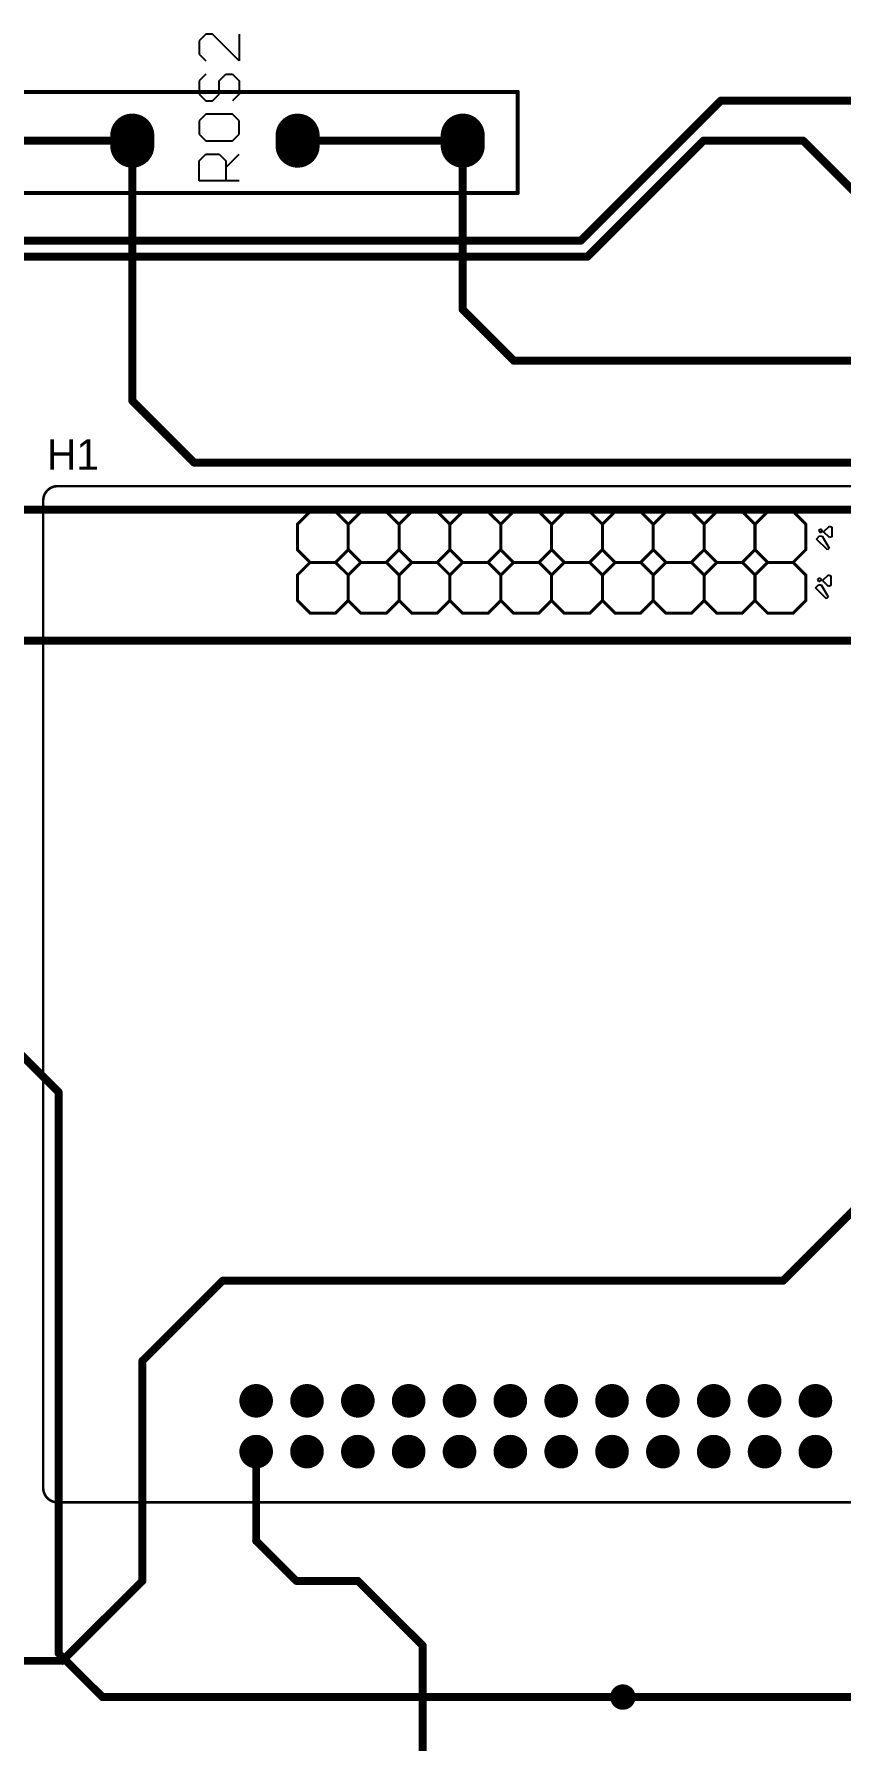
# Model space of a CAD drawing. Header units: millimetres. Extents: x 1.1 to 12.7, y 1.1 to 8.9.
# Drawn here: x 7.559 to 9.145, y 5.483 to 8.842 of the extents above; entities that cross this region are included whole.
import ezdxf

# ---------------------------------------------------------------- set-up
doc = ezdxf.new("R2010")
doc.units = ezdxf.units.MM
doc.header["$MEASUREMENT"] = 0
for name, color, linetype in [('BottomLayer', 5, 'Continuous'), ('BottomOverlay', 54, 'Continuous'), ('BottomSolder', 6, 'Continuous'), ('Mechanical22', 56, 'Continuous'), ('Mechanical29', 56, 'Continuous'), ('MultiLayer', 9, 'Continuous'), ('PadHoleLayer', 156, 'Continuous'), ('TopLayer', 1, 'Continuous'), ('TopOverlay', 2, 'Continuous'), ('TopSolder', 216, 'Continuous'), ('ViaHoleLayer', 16, 'Continuous')]:
    doc.layers.add(name, color=color, linetype=linetype)

# ---------------------------------------------------------------- blocks, each defined once
blk = doc.blocks.new('ROSSETA_6')
at = {"layer": 'BottomLayer', "const_width": 0.0787}
for points in [[(0.0098, -0.3248), (-0.0098, -0.3248)], [(0.0098, -0.65), (-0.0098, -0.65)], [(0.0098, -0.9748), (-0.0098, -0.9748)]]:
    blk.add_lwpolyline(points, dxfattribs=at)
at = {"layer": 'BottomLayer', "const_width": 0.0394}
for points in [[(-0.0295, -0.3248, 1), (0.0098, -0.3248, 1)], [(-0.0098, -0.3248, 1), (0.0295, -0.3248, 1)], [(-0.0295, -0.65, 1), (0.0098, -0.65, 1)], [(-0.0098, -0.65, 1), (0.0295, -0.65, 1)], [(-0.0295, -0.9748, 1), (0.0098, -0.9748, 1)], [(-0.0098, -0.9748, 1), (0.0295, -0.9748, 1)]]:
    blk.add_lwpolyline(points, format="xyb", close=True, dxfattribs=at)
at = {"layer": 'BottomLayer'}
blk.add_solid([(-0.0492, -0.0394), (0.0492, -0.0394), (-0.0492, 0.0394), (0.0492, 0.0394)], dxfattribs=at)
at = {"layer": 'BottomSolder', "const_width": 0.0867}
for points in [[(0.0098, -0.3248), (-0.0098, -0.3248)], [(0.0098, -0.65), (-0.0098, -0.65)], [(0.0098, -0.9748), (-0.0098, -0.9748)]]:
    blk.add_lwpolyline(points, dxfattribs=at)
at = {"layer": 'BottomSolder', "const_width": 0.0434}
for points in [[(-0.0315, -0.3248, 1), (0.0118, -0.3248, 1)], [(-0.0118, -0.3248, 1), (0.0315, -0.3248, 1)], [(-0.0315, -0.65, 1), (0.0118, -0.65, 1)], [(-0.0118, -0.65, 1), (0.0315, -0.65, 1)], [(-0.0315, -0.9748, 1), (0.0118, -0.9748, 1)], [(-0.0118, -0.9748, 1), (0.0315, -0.9748, 1)]]:
    blk.add_lwpolyline(points, format="xyb", close=True, dxfattribs=at)
at = {"layer": 'BottomSolder'}
blk.add_solid([(-0.0532, -0.0434), (0.0532, -0.0434), (-0.0532, 0.0434), (0.0532, 0.0434)], dxfattribs=at)
at = {"layer": 'Mechanical29'}
for p, q in [((-0.079, -0.535), (-0.079, -0.4563)), ((-0.079, -0.4563), (-0.0396, -0.4563)), ((-0.0396, -0.4563), (-0.0265, -0.4694)), ((-0.0265, -0.4694), (-0.0265, -0.4956)), ((0.0128, -0.4563), (-0.0003, -0.4694)), ((-0.0003, -0.4694), (-0.0003, -0.5219)), ((0.0391, -0.4563), (0.0128, -0.4563)), ((0.0522, -0.4694), (0.0391, -0.4563)), ((0.0522, -0.5219), (0.0522, -0.4694)), ((0.0915, -0.4563), (0.0784, -0.4694)), ((0.0784, -0.4694), (0.0784, -0.4825)), ((0.1178, -0.4563), (0.0915, -0.4563)), ((0.1309, -0.4694), (0.1178, -0.4563)), ((0.1703, -0.4563), (0.1571, -0.4694)), ((0.1965, -0.4563), (0.1703, -0.4563)), ((0.2096, -0.4694), (0.1965, -0.4563)), ((0.2096, -0.4825), (0.2096, -0.4694)), ((-0.0265, -0.4956), (-0.0396, -0.5088)), ((0.0784, -0.4825), (0.0915, -0.4956)), ((0.0915, -0.4956), (0.1178, -0.4956)), ((0.1178, -0.4956), (0.1309, -0.5088)), ((0.1571, -0.535), (0.2096, -0.4825)), ((-0.0396, -0.5088), (-0.079, -0.5088)), ((-0.0528, -0.5088), (-0.0265, -0.535)), ((-0.0003, -0.5219), (0.0128, -0.535)), ((0.0128, -0.535), (0.0391, -0.535)), ((0.0391, -0.535), (0.0522, -0.5219)), ((0.0915, -0.535), (0.0784, -0.5219)), ((0.1178, -0.535), (0.0915, -0.535)), ((0.1309, -0.5219), (0.1178, -0.535)), ((0.1309, -0.5088), (0.1309, -0.5219)), ((0.2096, -0.535), (0.1571, -0.535))]:
    blk.add_line(p, q, dxfattribs=at)
at = {"layer": 'Mechanical29', "const_width": 0.00787}
for points in [[(-0.103, 0.106), (0.096, 0.106)], [(-0.103, 0.106), (-0.103, -1.083)], [(0.096, 0.106), (0.096, -1.083)], [(-0.103, -1.083), (0.096, -1.083)]]:
    blk.add_lwpolyline(points, dxfattribs=at)
at = {"layer": 'Mechanical29', "const_width": 0.00394}
for points in [[(-0.105, 0.106, 1), (-0.101, 0.106, 1)], [(-0.105, 0.106, 1), (-0.101, 0.106, 1)], [(0.094, 0.106, 1), (0.098, 0.106, 1)], [(0.094, 0.106, 1), (0.098, 0.106, 1)], [(-0.105, -1.083, 1), (-0.101, -1.083, 1)], [(-0.105, -1.083, 1), (-0.101, -1.083, 1)], [(0.094, -1.083, 1), (0.098, -1.083, 1)], [(0.094, -1.083, 1), (0.098, -1.083, 1)]]:
    blk.add_lwpolyline(points, format="xyb", close=True, dxfattribs=at)
at = {"layer": 'MultiLayer', "const_width": 0.0787}
for points in [[(0.0098, -0.3248), (-0.0098, -0.3248)], [(0.0098, -0.65), (-0.0098, -0.65)], [(0.0098, -0.9748), (-0.0098, -0.9748)]]:
    blk.add_lwpolyline(points, dxfattribs=at)
at = {"layer": 'MultiLayer', "const_width": 0.0394}
for points in [[(-0.0295, -0.3248, 1), (0.0098, -0.3248, 1)], [(-0.0098, -0.3248, 1), (0.0295, -0.3248, 1)], [(-0.0295, -0.65, 1), (0.0098, -0.65, 1)], [(-0.0098, -0.65, 1), (0.0295, -0.65, 1)], [(-0.0295, -0.9748, 1), (0.0098, -0.9748, 1)], [(-0.0098, -0.9748, 1), (0.0295, -0.9748, 1)]]:
    blk.add_lwpolyline(points, format="xyb", close=True, dxfattribs=at)
at = {"layer": 'MultiLayer'}
blk.add_solid([(-0.0492, -0.0394), (0.0492, -0.0394), (-0.0492, 0.0394), (0.0492, 0.0394)], dxfattribs=at)
at = {"layer": 'PadHoleLayer', "const_width": 0.0315}
for points in [[(-0.0157, 0, 1), (0.0157, 0, 1)], [(-0.0157, -0.3248, 1), (0.0157, -0.3248, 1)], [(-0.0157, -0.65, 1), (0.0157, -0.65, 1)], [(-0.0157, -0.9748, 1), (0.0157, -0.9748, 1)]]:
    blk.add_lwpolyline(points, format="xyb", close=True, dxfattribs=at)
at = {"layer": 'TopLayer', "const_width": 0.0787}
for points in [[(0.0098, -0.3248), (-0.0098, -0.3248)], [(0.0098, -0.65), (-0.0098, -0.65)], [(0.0098, -0.9748), (-0.0098, -0.9748)]]:
    blk.add_lwpolyline(points, dxfattribs=at)
at = {"layer": 'TopLayer', "const_width": 0.0394}
for points in [[(-0.0295, -0.3248, 1), (0.0098, -0.3248, 1)], [(-0.0098, -0.3248, 1), (0.0295, -0.3248, 1)], [(-0.0295, -0.65, 1), (0.0098, -0.65, 1)], [(-0.0098, -0.65, 1), (0.0295, -0.65, 1)], [(-0.0295, -0.9748, 1), (0.0098, -0.9748, 1)], [(-0.0098, -0.9748, 1), (0.0295, -0.9748, 1)]]:
    blk.add_lwpolyline(points, format="xyb", close=True, dxfattribs=at)
at = {"layer": 'TopLayer'}
blk.add_solid([(-0.0492, -0.0394), (0.0492, -0.0394), (-0.0492, 0.0394), (0.0492, 0.0394)], dxfattribs=at)
at = {"layer": 'TopOverlay', "const_width": 0.00787}
for points in [[(-0.103, 0.106), (-0.103, -1.083)], [(-0.103, 0.106), (0.096, 0.106)], [(0.096, 0.106), (0.096, -1.083)], [(-0.103, -1.083), (0.096, -1.083)]]:
    blk.add_lwpolyline(points, dxfattribs=at)
at = {"layer": 'TopOverlay', "const_width": 0.00394}
for points in [[(-0.105, 0.106, 1), (-0.101, 0.106, 1)], [(-0.105, 0.106, 1), (-0.101, 0.106, 1)], [(0.094, 0.106, 1), (0.098, 0.106, 1)], [(0.094, 0.106, 1), (0.098, 0.106, 1)], [(-0.105, -1.083, 1), (-0.101, -1.083, 1)], [(-0.105, -1.083, 1), (-0.101, -1.083, 1)], [(0.094, -1.083, 1), (0.098, -1.083, 1)], [(0.094, -1.083, 1), (0.098, -1.083, 1)]]:
    blk.add_lwpolyline(points, format="xyb", close=True, dxfattribs=at)
at = {"layer": 'TopSolder', "const_width": 0.0867}
for points in [[(0.0098, -0.3248), (-0.0098, -0.3248)], [(0.0098, -0.65), (-0.0098, -0.65)], [(0.0098, -0.9748), (-0.0098, -0.9748)]]:
    blk.add_lwpolyline(points, dxfattribs=at)
at = {"layer": 'TopSolder', "const_width": 0.0434}
for points in [[(-0.0315, -0.3248, 1), (0.0118, -0.3248, 1)], [(-0.0118, -0.3248, 1), (0.0315, -0.3248, 1)], [(-0.0315, -0.65, 1), (0.0118, -0.65, 1)], [(-0.0118, -0.65, 1), (0.0315, -0.65, 1)], [(-0.0315, -0.9748, 1), (0.0118, -0.9748, 1)], [(-0.0118, -0.9748, 1), (0.0315, -0.9748, 1)]]:
    blk.add_lwpolyline(points, format="xyb", close=True, dxfattribs=at)
at = {"layer": 'TopSolder'}
blk.add_solid([(-0.0532, -0.0434), (0.0532, -0.0434), (-0.0532, 0.0434), (0.0532, 0.0434)], dxfattribs=at)
blk = doc.blocks.new('HERCULES_36')
at = {"layer": 'BottomLayer', "const_width": 0.029}
for points in [[(0.1772, 0.9001, 1), (0.2063, 0.9001, 1)], [(0.2772, 0.9001, 1), (0.3063, 0.9001, 1)], [(0.3772, 0.9001, 1), (0.4063, 0.9001, 1)], [(0.4772, 0.9001, 1), (0.5063, 0.9001, 1)], [(0.5772, 0.9001, 1), (0.6063, 0.9001, 1)], [(0.6772, 0.9001, 1), (0.7063, 0.9001, 1)], [(0.7772, 0.9001, 1), (0.8063, 0.9001, 1)], [(0.8772, 0.9001, 1), (0.9063, 0.9001, 1)], [(0.9772, 0.9001, 1), (1.0063, 0.9001, 1)], [(1.0772, 0.9001, 1), (1.1063, 0.9001, 1)], [(1.1772, 0.9001, 1), (1.2063, 0.9001, 1)], [(1.2772, 0.9001, 1), (1.3063, 0.9001, 1)], [(0.1772, 0.8001, 1), (0.2063, 0.8001, 1)], [(0.2772, 0.8001, 1), (0.3063, 0.8001, 1)], [(0.3772, 0.8001, 1), (0.4063, 0.8001, 1)], [(0.4772, 0.8001, 1), (0.5063, 0.8001, 1)], [(0.5772, 0.8001, 1), (0.6063, 0.8001, 1)], [(0.6772, 0.8001, 1), (0.7063, 0.8001, 1)], [(0.7772, 0.8001, 1), (0.8063, 0.8001, 1)], [(0.8772, 0.8001, 1), (0.9063, 0.8001, 1)], [(0.9772, 0.8001, 1), (1.0063, 0.8001, 1)], [(1.0772, 0.8001, 1), (1.1063, 0.8001, 1)], [(1.1772, 0.8001, 1), (1.2063, 0.8001, 1)], [(1.2772, 0.8001, 1), (1.3063, 0.8001, 1)]]:
    blk.add_lwpolyline(points, format="xyb", close=True, dxfattribs=at)
at = {"layer": 'BottomOverlay', "const_width": 0.005}
for points in [[(1.6823, 0.9999), (-1.9611, 0.9999)], [(1.7106, 0.9716), (1.7106, -0.9718)], [(1.6823, -1.0001), (-1.9611, -1.0001)]]:
    blk.add_lwpolyline(points, dxfattribs=at)
at = {"layer": 'BottomOverlay', "const_width": 0.0025}
for points in [[(1.681, 0.9999, 1), (1.6836, 0.9999, 1)], [(1.681, 0.9999, 1), (1.6836, 0.9999, 1)], [(1.7093, 0.9716, 1), (1.7118, 0.9716, 1)], [(1.7093, 0.9716, 1), (1.7118, 0.9716, 1)], [(1.7093, -0.9718, 1), (1.7118, -0.9718, 1)], [(1.7093, -0.9718, 1), (1.7118, -0.9718, 1)], [(1.681, -1.0001, 1), (1.6836, -1.0001, 1)], [(1.681, -1.0001, 1), (1.6836, -1.0001, 1)]]:
    blk.add_lwpolyline(points, format="xyb", close=True, dxfattribs=at)
at = {"layer": 'BottomOverlay', "const_width": 0.005}
for points in [[(1.6823, 0.9999, -0.414214), (1.7106, 0.9716)], [(1.7106, -0.9718, -0.414214), (1.6823, -1.0001)]]:
    blk.add_lwpolyline(points, format="xyb", dxfattribs=at)
at = {"layer": 'BottomSolder', "const_width": 0.033}
for points in [[(0.1752, 0.9001, 1), (0.2083, 0.9001, 1)], [(0.2752, 0.9001, 1), (0.3083, 0.9001, 1)], [(0.3752, 0.9001, 1), (0.4083, 0.9001, 1)], [(0.4752, 0.9001, 1), (0.5083, 0.9001, 1)], [(0.5752, 0.9001, 1), (0.6083, 0.9001, 1)], [(0.6752, 0.9001, 1), (0.7083, 0.9001, 1)], [(0.7752, 0.9001, 1), (0.8083, 0.9001, 1)], [(0.8752, 0.9001, 1), (0.9083, 0.9001, 1)], [(0.9752, 0.9001, 1), (1.0083, 0.9001, 1)], [(1.0752, 0.9001, 1), (1.1083, 0.9001, 1)], [(1.1752, 0.9001, 1), (1.2083, 0.9001, 1)], [(1.2752, 0.9001, 1), (1.3083, 0.9001, 1)], [(0.1752, 0.8001, 1), (0.2083, 0.8001, 1)], [(0.2752, 0.8001, 1), (0.3083, 0.8001, 1)], [(0.3752, 0.8001, 1), (0.4083, 0.8001, 1)], [(0.4752, 0.8001, 1), (0.5083, 0.8001, 1)], [(0.5752, 0.8001, 1), (0.6083, 0.8001, 1)], [(0.6752, 0.8001, 1), (0.7083, 0.8001, 1)], [(0.7752, 0.8001, 1), (0.8083, 0.8001, 1)], [(0.8752, 0.8001, 1), (0.9083, 0.8001, 1)], [(0.9752, 0.8001, 1), (1.0083, 0.8001, 1)], [(1.0752, 0.8001, 1), (1.1083, 0.8001, 1)], [(1.1752, 0.8001, 1), (1.2083, 0.8001, 1)], [(1.2752, 0.8001, 1), (1.3083, 0.8001, 1)]]:
    blk.add_lwpolyline(points, format="xyb", close=True, dxfattribs=at)
at = {"layer": 'Mechanical22'}
for p, q in [((0.1616, -0.8047), (0.1662, -0.8028)), ((0.1616, -0.8236), (0.1616, -0.8047)), ((0.1662, -0.8028), (0.1776, -0.8142)), ((0.1664, -0.7821), (0.1698, -0.7788)), ((0.1805, -0.8056), (0.1664, -0.7821)), ((0.1664, -0.7821), (0.1664, -0.7821)), ((0.1664, -0.7821), (0.1664, -0.7821)), ((0.1698, -0.7788), (0.1701, -0.7786)), ((0.1701, -0.7786), (0.1917, -0.8001)), ((0.1855, -0.8062), (0.1805, -0.8056)), ((0.1917, -0.8001), (0.1855, -0.8062)), ((0.1662, -0.8255), (0.1616, -0.8236)), ((0.1776, -0.8142), (0.1662, -0.8255)), ((0.1776, -0.8142), (0.1776, -0.8142)), ((0.1805, -0.8171), (0.1829, -0.8124)), ((0.1833, -0.8199), (0.1805, -0.8171)), ((0.1829, -0.8124), (0.1847, -0.8126)), ((0.1872, -0.8168), (0.1833, -0.8199)), ((0.1847, -0.8126), (0.1872, -0.8168)), ((0.1596, -0.9007), (0.1642, -0.8988)), ((0.1596, -0.9196), (0.1596, -0.9007)), ((0.1642, -0.8988), (0.1756, -0.9102)), ((0.1644, -0.8781), (0.1678, -0.8748)), ((0.1785, -0.9016), (0.1644, -0.8781)), ((0.1644, -0.8781), (0.1644, -0.8781)), ((0.1644, -0.8781), (0.1644, -0.8781)), ((0.1678, -0.8748), (0.1681, -0.8746)), ((0.1681, -0.8746), (0.1897, -0.8961)), ((0.1835, -0.9022), (0.1785, -0.9016)), ((0.1897, -0.8961), (0.1835, -0.9022)), ((0.1642, -0.9215), (0.1596, -0.9196)), ((0.1756, -0.9102), (0.1642, -0.9215)), ((0.1756, -0.9102), (0.1756, -0.9102)), ((0.1785, -0.9131), (0.1809, -0.9084)), ((0.1813, -0.9159), (0.1785, -0.9131)), ((0.1809, -0.9084), (0.1827, -0.9086)), ((0.1852, -0.9128), (0.1813, -0.9159)), ((0.1827, -0.9086), (0.1852, -0.9128))]:
    blk.add_line(p, q, dxfattribs=at)
at = {"layer": 'Mechanical22', "const_width": 0.006}
for points in [[(0.2356, -0.7501), (0.2106, -0.7751)], [(0.2106, -0.7751), (0.2106, -0.8251)], [(0.2856, -0.7501), (0.2356, -0.7501)], [(0.3106, -0.7751), (0.2856, -0.7501)], [(0.3356, -0.7501), (0.3106, -0.7751)], [(0.3106, -0.7751), (0.3106, -0.8251)], [(0.3856, -0.7501), (0.3356, -0.7501)], [(0.4106, -0.7751), (0.3856, -0.7501)], [(0.4356, -0.7501), (0.4106, -0.7751)], [(0.4106, -0.7751), (0.4106, -0.8251)], [(0.4856, -0.7501), (0.4356, -0.7501)], [(0.5106, -0.7751), (0.4856, -0.7501)], [(0.5356, -0.7501), (0.5106, -0.7751)], [(0.5106, -0.7751), (0.5106, -0.8251)], [(0.5856, -0.7501), (0.5356, -0.7501)], [(0.6106, -0.7751), (0.5856, -0.7501)], [(0.6356, -0.7501), (0.6106, -0.7751)], [(0.6106, -0.7751), (0.6106, -0.8251)], [(0.6856, -0.7501), (0.6356, -0.7501)], [(0.7106, -0.7751), (0.6856, -0.7501)], [(0.7356, -0.7501), (0.7106, -0.7751)], [(0.7106, -0.7751), (0.7106, -0.8251)], [(0.7856, -0.7501), (0.7356, -0.7501)], [(0.8106, -0.7751), (0.7856, -0.7501)], [(0.8356, -0.7501), (0.8106, -0.7751)], [(0.8106, -0.7751), (0.8106, -0.8251)], [(0.8856, -0.7501), (0.8356, -0.7501)], [(0.9106, -0.7751), (0.8856, -0.7501)], [(0.9356, -0.7501), (0.9106, -0.7751)], [(0.9106, -0.7751), (0.9106, -0.8251)], [(0.9856, -0.7501), (0.9356, -0.7501)], [(1.0106, -0.7751), (0.9856, -0.7501)], [(1.0356, -0.7501), (1.0106, -0.7751)], [(1.0106, -0.7751), (1.0106, -0.8251)], [(1.0856, -0.7501), (1.0356, -0.7501)], [(1.1106, -0.7751), (1.0856, -0.7501)], [(1.1356, -0.7501), (1.1106, -0.7751)], [(1.1106, -0.7751), (1.1106, -0.8251)], [(1.1856, -0.7501), (1.1356, -0.7501)], [(1.2106, -0.7751), (1.1856, -0.7501)], [(1.2106, -0.7751), (1.2106, -0.8251)], [(0.2356, -0.8501), (0.2106, -0.8251)], [(0.3106, -0.8251), (0.2856, -0.8501)], [(0.3356, -0.8501), (0.3106, -0.8251)], [(0.4106, -0.8251), (0.3856, -0.8501)], [(0.4356, -0.8501), (0.4106, -0.8251)], [(0.5106, -0.8251), (0.4856, -0.8501)], [(0.5356, -0.8501), (0.5106, -0.8251)], [(0.6106, -0.8251), (0.5856, -0.8501)], [(0.6356, -0.8501), (0.6106, -0.8251)], [(0.7106, -0.8251), (0.6856, -0.8501)], [(0.7356, -0.8501), (0.7106, -0.8251)], [(0.8106, -0.8251), (0.7856, -0.8501)], [(0.8356, -0.8501), (0.8106, -0.8251)], [(0.9106, -0.8251), (0.8856, -0.8501)], [(0.9356, -0.8501), (0.9106, -0.8251)], [(1.0106, -0.8251), (0.9856, -0.8501)], [(1.0356, -0.8501), (1.0106, -0.8251)], [(1.1106, -0.8251), (1.0856, -0.8501)], [(1.1356, -0.8501), (1.1106, -0.8251)], [(1.2106, -0.8251), (1.1856, -0.8501)], [(0.2356, -0.8501), (0.2106, -0.8751)], [(0.2106, -0.8751), (0.2106, -0.9251)], [(0.2856, -0.8501), (0.2356, -0.8501)], [(0.2856, -0.8501), (0.2356, -0.8501)], [(0.3106, -0.8751), (0.2856, -0.8501)], [(0.3356, -0.8501), (0.3106, -0.8751)], [(0.3106, -0.8751), (0.3106, -0.9251)], [(0.3856, -0.8501), (0.3356, -0.8501)], [(0.3856, -0.8501), (0.3356, -0.8501)], [(0.4106, -0.8751), (0.3856, -0.8501)], [(0.4356, -0.8501), (0.4106, -0.8751)], [(0.4106, -0.8751), (0.4106, -0.9251)], [(0.4856, -0.8501), (0.4356, -0.8501)], [(0.4856, -0.8501), (0.4356, -0.8501)], [(0.5106, -0.8751), (0.4856, -0.8501)], [(0.5356, -0.8501), (0.5106, -0.8751)], [(0.5106, -0.8751), (0.5106, -0.9251)], [(0.5856, -0.8501), (0.5356, -0.8501)], [(0.5856, -0.8501), (0.5356, -0.8501)], [(0.6106, -0.8751), (0.5856, -0.8501)], [(0.6356, -0.8501), (0.6106, -0.8751)], [(0.6106, -0.8751), (0.6106, -0.9251)], [(0.6856, -0.8501), (0.6356, -0.8501)], [(0.6856, -0.8501), (0.6356, -0.8501)], [(0.7106, -0.8751), (0.6856, -0.8501)], [(0.7356, -0.8501), (0.7106, -0.8751)], [(0.7106, -0.8751), (0.7106, -0.9251)], [(0.7856, -0.8501), (0.7356, -0.8501)], [(0.7856, -0.8501), (0.7356, -0.8501)], [(0.8106, -0.8751), (0.7856, -0.8501)], [(0.8356, -0.8501), (0.8106, -0.8751)], [(0.8106, -0.8751), (0.8106, -0.9251)], [(0.8856, -0.8501), (0.8356, -0.8501)], [(0.8856, -0.8501), (0.8356, -0.8501)], [(0.9106, -0.8751), (0.8856, -0.8501)], [(0.9356, -0.8501), (0.9106, -0.8751)], [(0.9106, -0.8751), (0.9106, -0.9251)], [(0.9856, -0.8501), (0.9356, -0.8501)], [(0.9856, -0.8501), (0.9356, -0.8501)], [(1.0106, -0.8751), (0.9856, -0.8501)], [(1.0356, -0.8501), (1.0106, -0.8751)], [(1.0106, -0.8751), (1.0106, -0.9251)], [(1.0856, -0.8501), (1.0356, -0.8501)], [(1.0856, -0.8501), (1.0356, -0.8501)], [(1.1106, -0.8751), (1.0856, -0.8501)], [(1.1356, -0.8501), (1.1106, -0.8751)], [(1.1106, -0.8751), (1.1106, -0.9251)], [(1.1856, -0.8501), (1.1356, -0.8501)], [(1.1856, -0.8501), (1.1356, -0.8501)], [(1.2106, -0.8751), (1.1856, -0.8501)], [(1.2106, -0.8751), (1.2106, -0.9251)], [(0.2356, -0.9501), (0.2106, -0.9251)], [(0.3106, -0.9251), (0.2856, -0.9501)], [(0.3356, -0.9501), (0.3106, -0.9251)], [(0.4106, -0.9251), (0.3856, -0.9501)], [(0.4356, -0.9501), (0.4106, -0.9251)], [(0.5106, -0.9251), (0.4856, -0.9501)], [(0.5356, -0.9501), (0.5106, -0.9251)], [(0.6106, -0.9251), (0.5856, -0.9501)], [(0.6356, -0.9501), (0.6106, -0.9251)], [(0.7106, -0.9251), (0.6856, -0.9501)], [(0.7356, -0.9501), (0.7106, -0.9251)], [(0.8106, -0.9251), (0.7856, -0.9501)], [(0.8356, -0.9501), (0.8106, -0.9251)], [(0.9106, -0.9251), (0.8856, -0.9501)], [(0.9356, -0.9501), (0.9106, -0.9251)], [(1.0106, -0.9251), (0.9856, -0.9501)], [(1.0356, -0.9501), (1.0106, -0.9251)], [(1.1106, -0.9251), (1.0856, -0.9501)], [(1.1356, -0.9501), (1.1106, -0.9251)], [(1.2106, -0.9251), (1.1856, -0.9501)], [(0.2856, -0.9501), (0.2356, -0.9501)], [(0.3856, -0.9501), (0.3356, -0.9501)], [(0.4856, -0.9501), (0.4356, -0.9501)], [(0.5856, -0.9501), (0.5356, -0.9501)], [(0.6856, -0.9501), (0.6356, -0.9501)], [(0.7856, -0.9501), (0.7356, -0.9501)], [(0.8856, -0.9501), (0.8356, -0.9501)], [(0.9856, -0.9501), (0.9356, -0.9501)], [(1.0856, -0.9501), (1.0356, -0.9501)], [(1.1856, -0.9501), (1.1356, -0.9501)]]:
    blk.add_lwpolyline(points, dxfattribs=at)
at = {"layer": 'Mechanical22', "const_width": 0.003}
for points in [[(0.2091, -0.7751, 1), (0.2121, -0.7751, 1)], [(0.2091, -0.7751, 1), (0.2121, -0.7751, 1)], [(0.2341, -0.7501, 1), (0.2371, -0.7501, 1)], [(0.2341, -0.7501, 1), (0.2371, -0.7501, 1)], [(0.2841, -0.7501, 1), (0.2871, -0.7501, 1)], [(0.2841, -0.7501, 1), (0.2871, -0.7501, 1)], [(0.3091, -0.7751, 1), (0.3121, -0.7751, 1)], [(0.3091, -0.7751, 1), (0.3121, -0.7751, 1)], [(0.3091, -0.7751, 1), (0.3121, -0.7751, 1)], [(0.3341, -0.7501, 1), (0.3371, -0.7501, 1)], [(0.3341, -0.7501, 1), (0.3371, -0.7501, 1)], [(0.3841, -0.7501, 1), (0.3871, -0.7501, 1)], [(0.3841, -0.7501, 1), (0.3871, -0.7501, 1)], [(0.4091, -0.7751, 1), (0.4121, -0.7751, 1)], [(0.4091, -0.7751, 1), (0.4121, -0.7751, 1)], [(0.4091, -0.7751, 1), (0.4121, -0.7751, 1)], [(0.4341, -0.7501, 1), (0.4371, -0.7501, 1)], [(0.4341, -0.7501, 1), (0.4371, -0.7501, 1)], [(0.4841, -0.7501, 1), (0.4871, -0.7501, 1)], [(0.4841, -0.7501, 1), (0.4871, -0.7501, 1)], [(0.5091, -0.7751, 1), (0.5121, -0.7751, 1)], [(0.5091, -0.7751, 1), (0.5121, -0.7751, 1)], [(0.5091, -0.7751, 1), (0.5121, -0.7751, 1)], [(0.5341, -0.7501, 1), (0.5371, -0.7501, 1)], [(0.5341, -0.7501, 1), (0.5371, -0.7501, 1)], [(0.5841, -0.7501, 1), (0.5871, -0.7501, 1)], [(0.5841, -0.7501, 1), (0.5871, -0.7501, 1)], [(0.6091, -0.7751, 1), (0.6121, -0.7751, 1)], [(0.6091, -0.7751, 1), (0.6121, -0.7751, 1)], [(0.6091, -0.7751, 1), (0.6121, -0.7751, 1)], [(0.6341, -0.7501, 1), (0.6371, -0.7501, 1)], [(0.6341, -0.7501, 1), (0.6371, -0.7501, 1)], [(0.6841, -0.7501, 1), (0.6871, -0.7501, 1)], [(0.6841, -0.7501, 1), (0.6871, -0.7501, 1)], [(0.7091, -0.7751, 1), (0.7121, -0.7751, 1)], [(0.7091, -0.7751, 1), (0.7121, -0.7751, 1)], [(0.7091, -0.7751, 1), (0.7121, -0.7751, 1)], [(0.7341, -0.7501, 1), (0.7371, -0.7501, 1)], [(0.7341, -0.7501, 1), (0.7371, -0.7501, 1)], [(0.7841, -0.7501, 1), (0.7871, -0.7501, 1)], [(0.7841, -0.7501, 1), (0.7871, -0.7501, 1)], [(0.8091, -0.7751, 1), (0.8121, -0.7751, 1)], [(0.8091, -0.7751, 1), (0.8121, -0.7751, 1)], [(0.8091, -0.7751, 1), (0.8121, -0.7751, 1)], [(0.8341, -0.7501, 1), (0.8371, -0.7501, 1)], [(0.8341, -0.7501, 1), (0.8371, -0.7501, 1)], [(0.8841, -0.7501, 1), (0.8871, -0.7501, 1)], [(0.8841, -0.7501, 1), (0.8871, -0.7501, 1)], [(0.9091, -0.7751, 1), (0.9121, -0.7751, 1)], [(0.9091, -0.7751, 1), (0.9121, -0.7751, 1)], [(0.9091, -0.7751, 1), (0.9121, -0.7751, 1)], [(0.9341, -0.7501, 1), (0.9371, -0.7501, 1)], [(0.9341, -0.7501, 1), (0.9371, -0.7501, 1)], [(0.9841, -0.7501, 1), (0.9871, -0.7501, 1)], [(0.9841, -0.7501, 1), (0.9871, -0.7501, 1)], [(1.0091, -0.7751, 1), (1.0121, -0.7751, 1)], [(1.0091, -0.7751, 1), (1.0121, -0.7751, 1)], [(1.0091, -0.7751, 1), (1.0121, -0.7751, 1)], [(1.0341, -0.7501, 1), (1.0371, -0.7501, 1)], [(1.0341, -0.7501, 1), (1.0371, -0.7501, 1)], [(1.0841, -0.7501, 1), (1.0871, -0.7501, 1)], [(1.0841, -0.7501, 1), (1.0871, -0.7501, 1)], [(1.1091, -0.7751, 1), (1.1121, -0.7751, 1)], [(1.1091, -0.7751, 1), (1.1121, -0.7751, 1)], [(1.1091, -0.7751, 1), (1.1121, -0.7751, 1)], [(1.1341, -0.7501, 1), (1.1371, -0.7501, 1)], [(1.1341, -0.7501, 1), (1.1371, -0.7501, 1)], [(1.1841, -0.7501, 1), (1.1871, -0.7501, 1)], [(1.1841, -0.7501, 1), (1.1871, -0.7501, 1)], [(1.2091, -0.7751, 1), (1.2121, -0.7751, 1)], [(1.2091, -0.7751, 1), (1.2121, -0.7751, 1)], [(0.2091, -0.8251, 1), (0.2121, -0.8251, 1)], [(0.2091, -0.8251, 1), (0.2121, -0.8251, 1)], [(0.3091, -0.8251, 1), (0.3121, -0.8251, 1)], [(0.3091, -0.8251, 1), (0.3121, -0.8251, 1)], [(0.3091, -0.8251, 1), (0.3121, -0.8251, 1)], [(0.4091, -0.8251, 1), (0.4121, -0.8251, 1)], [(0.4091, -0.8251, 1), (0.4121, -0.8251, 1)], [(0.4091, -0.8251, 1), (0.4121, -0.8251, 1)], [(0.5091, -0.8251, 1), (0.5121, -0.8251, 1)], [(0.5091, -0.8251, 1), (0.5121, -0.8251, 1)], [(0.5091, -0.8251, 1), (0.5121, -0.8251, 1)], [(0.6091, -0.8251, 1), (0.6121, -0.8251, 1)], [(0.6091, -0.8251, 1), (0.6121, -0.8251, 1)], [(0.6091, -0.8251, 1), (0.6121, -0.8251, 1)], [(0.7091, -0.8251, 1), (0.7121, -0.8251, 1)], [(0.7091, -0.8251, 1), (0.7121, -0.8251, 1)], [(0.7091, -0.8251, 1), (0.7121, -0.8251, 1)], [(0.8091, -0.8251, 1), (0.8121, -0.8251, 1)], [(0.8091, -0.8251, 1), (0.8121, -0.8251, 1)], [(0.8091, -0.8251, 1), (0.8121, -0.8251, 1)], [(0.9091, -0.8251, 1), (0.9121, -0.8251, 1)], [(0.9091, -0.8251, 1), (0.9121, -0.8251, 1)], [(0.9091, -0.8251, 1), (0.9121, -0.8251, 1)], [(1.0091, -0.8251, 1), (1.0121, -0.8251, 1)], [(1.0091, -0.8251, 1), (1.0121, -0.8251, 1)], [(1.0091, -0.8251, 1), (1.0121, -0.8251, 1)], [(1.1091, -0.8251, 1), (1.1121, -0.8251, 1)], [(1.1091, -0.8251, 1), (1.1121, -0.8251, 1)], [(1.1091, -0.8251, 1), (1.1121, -0.8251, 1)], [(1.2091, -0.8251, 1), (1.2121, -0.8251, 1)], [(1.2091, -0.8251, 1), (1.2121, -0.8251, 1)], [(0.2091, -0.8751, 1), (0.2121, -0.8751, 1)], [(0.2091, -0.8751, 1), (0.2121, -0.8751, 1)], [(0.2341, -0.8501, 1), (0.2371, -0.8501, 1)], [(0.2341, -0.8501, 1), (0.2371, -0.8501, 1)], [(0.2341, -0.8501, 1), (0.2371, -0.8501, 1)], [(0.2341, -0.8501, 1), (0.2371, -0.8501, 1)], [(0.2841, -0.8501, 1), (0.2871, -0.8501, 1)], [(0.2841, -0.8501, 1), (0.2871, -0.8501, 1)], [(0.2841, -0.8501, 1), (0.2871, -0.8501, 1)], [(0.2841, -0.8501, 1), (0.2871, -0.8501, 1)], [(0.3091, -0.8751, 1), (0.3121, -0.8751, 1)], [(0.3091, -0.8751, 1), (0.3121, -0.8751, 1)], [(0.3091, -0.8751, 1), (0.3121, -0.8751, 1)], [(0.3341, -0.8501, 1), (0.3371, -0.8501, 1)], [(0.3341, -0.8501, 1), (0.3371, -0.8501, 1)], [(0.3341, -0.8501, 1), (0.3371, -0.8501, 1)], [(0.3341, -0.8501, 1), (0.3371, -0.8501, 1)], [(0.3841, -0.8501, 1), (0.3871, -0.8501, 1)], [(0.3841, -0.8501, 1), (0.3871, -0.8501, 1)], [(0.3841, -0.8501, 1), (0.3871, -0.8501, 1)], [(0.3841, -0.8501, 1), (0.3871, -0.8501, 1)], [(0.4091, -0.8751, 1), (0.4121, -0.8751, 1)], [(0.4091, -0.8751, 1), (0.4121, -0.8751, 1)], [(0.4091, -0.8751, 1), (0.4121, -0.8751, 1)], [(0.4341, -0.8501, 1), (0.4371, -0.8501, 1)], [(0.4341, -0.8501, 1), (0.4371, -0.8501, 1)], [(0.4341, -0.8501, 1), (0.4371, -0.8501, 1)], [(0.4341, -0.8501, 1), (0.4371, -0.8501, 1)], [(0.4841, -0.8501, 1), (0.4871, -0.8501, 1)], [(0.4841, -0.8501, 1), (0.4871, -0.8501, 1)], [(0.4841, -0.8501, 1), (0.4871, -0.8501, 1)], [(0.4841, -0.8501, 1), (0.4871, -0.8501, 1)], [(0.5091, -0.8751, 1), (0.5121, -0.8751, 1)], [(0.5091, -0.8751, 1), (0.5121, -0.8751, 1)], [(0.5091, -0.8751, 1), (0.5121, -0.8751, 1)], [(0.5341, -0.8501, 1), (0.5371, -0.8501, 1)], [(0.5341, -0.8501, 1), (0.5371, -0.8501, 1)], [(0.5341, -0.8501, 1), (0.5371, -0.8501, 1)], [(0.5341, -0.8501, 1), (0.5371, -0.8501, 1)], [(0.5841, -0.8501, 1), (0.5871, -0.8501, 1)], [(0.5841, -0.8501, 1), (0.5871, -0.8501, 1)], [(0.5841, -0.8501, 1), (0.5871, -0.8501, 1)], [(0.5841, -0.8501, 1), (0.5871, -0.8501, 1)], [(0.6091, -0.8751, 1), (0.6121, -0.8751, 1)], [(0.6091, -0.8751, 1), (0.6121, -0.8751, 1)], [(0.6091, -0.8751, 1), (0.6121, -0.8751, 1)], [(0.6341, -0.8501, 1), (0.6371, -0.8501, 1)], [(0.6341, -0.8501, 1), (0.6371, -0.8501, 1)], [(0.6341, -0.8501, 1), (0.6371, -0.8501, 1)], [(0.6341, -0.8501, 1), (0.6371, -0.8501, 1)], [(0.6841, -0.8501, 1), (0.6871, -0.8501, 1)], [(0.6841, -0.8501, 1), (0.6871, -0.8501, 1)], [(0.6841, -0.8501, 1), (0.6871, -0.8501, 1)], [(0.6841, -0.8501, 1), (0.6871, -0.8501, 1)], [(0.7091, -0.8751, 1), (0.7121, -0.8751, 1)], [(0.7091, -0.8751, 1), (0.7121, -0.8751, 1)], [(0.7091, -0.8751, 1), (0.7121, -0.8751, 1)], [(0.7341, -0.8501, 1), (0.7371, -0.8501, 1)], [(0.7341, -0.8501, 1), (0.7371, -0.8501, 1)], [(0.7341, -0.8501, 1), (0.7371, -0.8501, 1)], [(0.7341, -0.8501, 1), (0.7371, -0.8501, 1)], [(0.7841, -0.8501, 1), (0.7871, -0.8501, 1)], [(0.7841, -0.8501, 1), (0.7871, -0.8501, 1)], [(0.7841, -0.8501, 1), (0.7871, -0.8501, 1)], [(0.7841, -0.8501, 1), (0.7871, -0.8501, 1)], [(0.8091, -0.8751, 1), (0.8121, -0.8751, 1)], [(0.8091, -0.8751, 1), (0.8121, -0.8751, 1)], [(0.8091, -0.8751, 1), (0.8121, -0.8751, 1)], [(0.8341, -0.8501, 1), (0.8371, -0.8501, 1)], [(0.8341, -0.8501, 1), (0.8371, -0.8501, 1)], [(0.8341, -0.8501, 1), (0.8371, -0.8501, 1)], [(0.8341, -0.8501, 1), (0.8371, -0.8501, 1)], [(0.8841, -0.8501, 1), (0.8871, -0.8501, 1)], [(0.8841, -0.8501, 1), (0.8871, -0.8501, 1)], [(0.8841, -0.8501, 1), (0.8871, -0.8501, 1)], [(0.8841, -0.8501, 1), (0.8871, -0.8501, 1)], [(0.9091, -0.8751, 1), (0.9121, -0.8751, 1)], [(0.9091, -0.8751, 1), (0.9121, -0.8751, 1)], [(0.9091, -0.8751, 1), (0.9121, -0.8751, 1)], [(0.9341, -0.8501, 1), (0.9371, -0.8501, 1)], [(0.9341, -0.8501, 1), (0.9371, -0.8501, 1)], [(0.9341, -0.8501, 1), (0.9371, -0.8501, 1)], [(0.9341, -0.8501, 1), (0.9371, -0.8501, 1)], [(0.9841, -0.8501, 1), (0.9871, -0.8501, 1)], [(0.9841, -0.8501, 1), (0.9871, -0.8501, 1)], [(0.9841, -0.8501, 1), (0.9871, -0.8501, 1)], [(0.9841, -0.8501, 1), (0.9871, -0.8501, 1)], [(1.0091, -0.8751, 1), (1.0121, -0.8751, 1)], [(1.0091, -0.8751, 1), (1.0121, -0.8751, 1)], [(1.0091, -0.8751, 1), (1.0121, -0.8751, 1)], [(1.0341, -0.8501, 1), (1.0371, -0.8501, 1)], [(1.0341, -0.8501, 1), (1.0371, -0.8501, 1)], [(1.0341, -0.8501, 1), (1.0371, -0.8501, 1)], [(1.0341, -0.8501, 1), (1.0371, -0.8501, 1)], [(1.0841, -0.8501, 1), (1.0871, -0.8501, 1)], [(1.0841, -0.8501, 1), (1.0871, -0.8501, 1)], [(1.0841, -0.8501, 1), (1.0871, -0.8501, 1)], [(1.0841, -0.8501, 1), (1.0871, -0.8501, 1)], [(1.1091, -0.8751, 1), (1.1121, -0.8751, 1)], [(1.1091, -0.8751, 1), (1.1121, -0.8751, 1)], [(1.1091, -0.8751, 1), (1.1121, -0.8751, 1)], [(1.1341, -0.8501, 1), (1.1371, -0.8501, 1)], [(1.1341, -0.8501, 1), (1.1371, -0.8501, 1)], [(1.1341, -0.8501, 1), (1.1371, -0.8501, 1)], [(1.1341, -0.8501, 1), (1.1371, -0.8501, 1)], [(1.1841, -0.8501, 1), (1.1871, -0.8501, 1)], [(1.1841, -0.8501, 1), (1.1871, -0.8501, 1)], [(1.1841, -0.8501, 1), (1.1871, -0.8501, 1)], [(1.1841, -0.8501, 1), (1.1871, -0.8501, 1)], [(1.2091, -0.8751, 1), (1.2121, -0.8751, 1)], [(1.2091, -0.8751, 1), (1.2121, -0.8751, 1)], [(0.2091, -0.9251, 1), (0.2121, -0.9251, 1)], [(0.2091, -0.9251, 1), (0.2121, -0.9251, 1)], [(0.3091, -0.9251, 1), (0.3121, -0.9251, 1)], [(0.3091, -0.9251, 1), (0.3121, -0.9251, 1)], [(0.3091, -0.9251, 1), (0.3121, -0.9251, 1)], [(0.4091, -0.9251, 1), (0.4121, -0.9251, 1)], [(0.4091, -0.9251, 1), (0.4121, -0.9251, 1)], [(0.4091, -0.9251, 1), (0.4121, -0.9251, 1)], [(0.5091, -0.9251, 1), (0.5121, -0.9251, 1)], [(0.5091, -0.9251, 1), (0.5121, -0.9251, 1)], [(0.5091, -0.9251, 1), (0.5121, -0.9251, 1)], [(0.6091, -0.9251, 1), (0.6121, -0.9251, 1)], [(0.6091, -0.9251, 1), (0.6121, -0.9251, 1)], [(0.6091, -0.9251, 1), (0.6121, -0.9251, 1)], [(0.7091, -0.9251, 1), (0.7121, -0.9251, 1)], [(0.7091, -0.9251, 1), (0.7121, -0.9251, 1)], [(0.7091, -0.9251, 1), (0.7121, -0.9251, 1)], [(0.8091, -0.9251, 1), (0.8121, -0.9251, 1)], [(0.8091, -0.9251, 1), (0.8121, -0.9251, 1)], [(0.8091, -0.9251, 1), (0.8121, -0.9251, 1)], [(0.9091, -0.9251, 1), (0.9121, -0.9251, 1)], [(0.9091, -0.9251, 1), (0.9121, -0.9251, 1)], [(0.9091, -0.9251, 1), (0.9121, -0.9251, 1)], [(1.0091, -0.9251, 1), (1.0121, -0.9251, 1)], [(1.0091, -0.9251, 1), (1.0121, -0.9251, 1)], [(1.0091, -0.9251, 1), (1.0121, -0.9251, 1)], [(1.1091, -0.9251, 1), (1.1121, -0.9251, 1)], [(1.1091, -0.9251, 1), (1.1121, -0.9251, 1)], [(1.1091, -0.9251, 1), (1.1121, -0.9251, 1)], [(1.2091, -0.9251, 1), (1.2121, -0.9251, 1)], [(1.2091, -0.9251, 1), (1.2121, -0.9251, 1)], [(0.2341, -0.9501, 1), (0.2371, -0.9501, 1)], [(0.2341, -0.9501, 1), (0.2371, -0.9501, 1)], [(0.2841, -0.9501, 1), (0.2871, -0.9501, 1)], [(0.2841, -0.9501, 1), (0.2871, -0.9501, 1)], [(0.3341, -0.9501, 1), (0.3371, -0.9501, 1)], [(0.3341, -0.9501, 1), (0.3371, -0.9501, 1)], [(0.3841, -0.9501, 1), (0.3871, -0.9501, 1)], [(0.3841, -0.9501, 1), (0.3871, -0.9501, 1)], [(0.4341, -0.9501, 1), (0.4371, -0.9501, 1)], [(0.4341, -0.9501, 1), (0.4371, -0.9501, 1)], [(0.4841, -0.9501, 1), (0.4871, -0.9501, 1)], [(0.4841, -0.9501, 1), (0.4871, -0.9501, 1)], [(0.5341, -0.9501, 1), (0.5371, -0.9501, 1)], [(0.5341, -0.9501, 1), (0.5371, -0.9501, 1)], [(0.5841, -0.9501, 1), (0.5871, -0.9501, 1)], [(0.5841, -0.9501, 1), (0.5871, -0.9501, 1)], [(0.6341, -0.9501, 1), (0.6371, -0.9501, 1)], [(0.6341, -0.9501, 1), (0.6371, -0.9501, 1)], [(0.6841, -0.9501, 1), (0.6871, -0.9501, 1)], [(0.6841, -0.9501, 1), (0.6871, -0.9501, 1)], [(0.7341, -0.9501, 1), (0.7371, -0.9501, 1)], [(0.7341, -0.9501, 1), (0.7371, -0.9501, 1)], [(0.7841, -0.9501, 1), (0.7871, -0.9501, 1)], [(0.7841, -0.9501, 1), (0.7871, -0.9501, 1)], [(0.8341, -0.9501, 1), (0.8371, -0.9501, 1)], [(0.8341, -0.9501, 1), (0.8371, -0.9501, 1)], [(0.8841, -0.9501, 1), (0.8871, -0.9501, 1)], [(0.8841, -0.9501, 1), (0.8871, -0.9501, 1)], [(0.9341, -0.9501, 1), (0.9371, -0.9501, 1)], [(0.9341, -0.9501, 1), (0.9371, -0.9501, 1)], [(0.9841, -0.9501, 1), (0.9871, -0.9501, 1)], [(0.9841, -0.9501, 1), (0.9871, -0.9501, 1)], [(1.0341, -0.9501, 1), (1.0371, -0.9501, 1)], [(1.0341, -0.9501, 1), (1.0371, -0.9501, 1)], [(1.0841, -0.9501, 1), (1.0871, -0.9501, 1)], [(1.0841, -0.9501, 1), (1.0871, -0.9501, 1)], [(1.1341, -0.9501, 1), (1.1371, -0.9501, 1)], [(1.1341, -0.9501, 1), (1.1371, -0.9501, 1)], [(1.1841, -0.9501, 1), (1.1871, -0.9501, 1)], [(1.1841, -0.9501, 1), (1.1871, -0.9501, 1)]]:
    blk.add_lwpolyline(points, format="xyb", close=True, dxfattribs=at)
at = {"layer": 'Mechanical29', "const_width": 0.005}
for points in [[(1.6823, 0.9999), (-1.9611, 0.9999)], [(1.7106, 0.9716), (1.7106, -0.9718)], [(1.6823, -1.0001), (-1.9611, -1.0001)]]:
    blk.add_lwpolyline(points, dxfattribs=at)
at = {"layer": 'Mechanical29', "const_width": 0.0025}
for points in [[(1.681, 0.9999, 1), (1.6836, 0.9999, 1)], [(1.681, 0.9999, 1), (1.6836, 0.9999, 1)], [(1.7093, 0.9716, 1), (1.7118, 0.9716, 1)], [(1.7093, 0.9716, 1), (1.7118, 0.9716, 1)], [(1.7093, -0.9718, 1), (1.7118, -0.9718, 1)], [(1.7093, -0.9718, 1), (1.7118, -0.9718, 1)], [(1.681, -1.0001, 1), (1.6836, -1.0001, 1)], [(1.681, -1.0001, 1), (1.6836, -1.0001, 1)]]:
    blk.add_lwpolyline(points, format="xyb", close=True, dxfattribs=at)
at = {"layer": 'Mechanical29', "const_width": 0.005}
for points in [[(1.6823, 0.9999, -0.414214), (1.7106, 0.9716)], [(1.7106, -0.9718, -0.414214), (1.6823, -1.0001)]]:
    blk.add_lwpolyline(points, format="xyb", dxfattribs=at)
at = {"layer": 'PadHoleLayer', "const_width": 0.02}
for points in [[(0.1817, 0.9001, 1), (0.2017, 0.9001, 1)], [(0.2817, 0.9001, 1), (0.3017, 0.9001, 1)], [(0.3817, 0.9001, 1), (0.4017, 0.9001, 1)], [(0.4817, 0.9001, 1), (0.5017, 0.9001, 1)], [(0.5817, 0.9001, 1), (0.6017, 0.9001, 1)], [(0.6817, 0.9001, 1), (0.7017, 0.9001, 1)], [(0.7817, 0.9001, 1), (0.8017, 0.9001, 1)], [(0.8817, 0.9001, 1), (0.9017, 0.9001, 1)], [(0.9817, 0.9001, 1), (1.0017, 0.9001, 1)], [(1.0817, 0.9001, 1), (1.1017, 0.9001, 1)], [(1.1817, 0.9001, 1), (1.2017, 0.9001, 1)], [(1.2817, 0.9001, 1), (1.3017, 0.9001, 1)], [(0.1817, 0.8001, 1), (0.2017, 0.8001, 1)], [(0.2817, 0.8001, 1), (0.3017, 0.8001, 1)], [(0.3817, 0.8001, 1), (0.4017, 0.8001, 1)], [(0.4817, 0.8001, 1), (0.5017, 0.8001, 1)], [(0.5817, 0.8001, 1), (0.6017, 0.8001, 1)], [(0.6817, 0.8001, 1), (0.7017, 0.8001, 1)], [(0.7817, 0.8001, 1), (0.8017, 0.8001, 1)], [(0.8817, 0.8001, 1), (0.9017, 0.8001, 1)], [(0.9817, 0.8001, 1), (1.0017, 0.8001, 1)], [(1.0817, 0.8001, 1), (1.1017, 0.8001, 1)], [(1.1817, 0.8001, 1), (1.2017, 0.8001, 1)], [(1.2817, 0.8001, 1), (1.3017, 0.8001, 1)]]:
    blk.add_lwpolyline(points, format="xyb", close=True, dxfattribs=at)
at = {"layer": 'TopLayer'}
for points, const_width in [([(0.1772, 0.9001, 1), (0.2063, 0.9001, 1)], 0.029), ([(0.2772, 0.9001, 1), (0.3063, 0.9001, 1)], 0.029), ([(0.3772, 0.9001, 1), (0.4063, 0.9001, 1)], 0.029), ([(0.4772, 0.9001, 1), (0.5063, 0.9001, 1)], 0.029), ([(0.5772, 0.9001, 1), (0.6063, 0.9001, 1)], 0.029), ([(0.6772, 0.9001, 1), (0.7063, 0.9001, 1)], 0.029), ([(0.7772, 0.9001, 1), (0.8063, 0.9001, 1)], 0.029), ([(0.8772, 0.9001, 1), (0.9063, 0.9001, 1)], 0.029), ([(0.9772, 0.9001, 1), (1.0063, 0.9001, 1)], 0.029), ([(1.0772, 0.9001, 1), (1.1063, 0.9001, 1)], 0.029), ([(1.1772, 0.9001, 1), (1.2063, 0.9001, 1)], 0.029), ([(1.2772, 0.9001, 1), (1.3063, 0.9001, 1)], 0.029), ([(0.1892, 0.8901, 1), (0.1922, 0.8901, 1)], 0.003), ([(0.1902, 0.9001, 1), (0.1932, 0.9001, 1)], 0.003), ([(0.2892, 0.8951, 1), (0.2922, 0.8951, 1)], 0.003), ([(0.2902, 0.9001, 1), (0.2932, 0.9001, 1)], 0.003), ([(0.4843, 0.9001, 1), (0.4873, 0.9001, 1)], 0.003), ([(0.4902, 0.9001, 1), (0.4932, 0.9001, 1)], 0.003), ([(0.5902, 0.9001, 1), (0.5932, 0.9001, 1)], 0.003), ([(0.5902, 0.8961, 1), (0.5932, 0.8961, 1)], 0.003), ([(0.6892, 0.8801, 1), (0.6922, 0.8801, 1)], 0.003), ([(0.6902, 0.9001, 1), (0.6932, 0.9001, 1)], 0.003), ([(0.7843, 0.9001, 1), (0.7873, 0.9001, 1)], 0.003), ([(0.7902, 0.9001, 1), (0.7932, 0.9001, 1)], 0.003), ([(0.9892, 0.8951, 1), (0.9922, 0.8951, 1)], 0.003), ([(0.9902, 0.9001, 1), (0.9932, 0.9001, 1)], 0.003), ([(0.1772, 0.8001, 1), (0.2063, 0.8001, 1)], 0.029), ([(0.2772, 0.8001, 1), (0.3063, 0.8001, 1)], 0.029), ([(0.3772, 0.8001, 1), (0.4063, 0.8001, 1)], 0.029), ([(0.4772, 0.8001, 1), (0.5063, 0.8001, 1)], 0.029), ([(0.5772, 0.8001, 1), (0.6063, 0.8001, 1)], 0.029), ([(0.6772, 0.8001, 1), (0.7063, 0.8001, 1)], 0.029), ([(0.7772, 0.8001, 1), (0.8063, 0.8001, 1)], 0.029), ([(0.8772, 0.8001, 1), (0.9063, 0.8001, 1)], 0.029), ([(0.9772, 0.8001, 1), (1.0063, 0.8001, 1)], 0.029), ([(1.0772, 0.8001, 1), (1.1063, 0.8001, 1)], 0.029), ([(1.0891, 0.8049, 1), (1.0921, 0.8049, 1)], 0.003), ([(1.1772, 0.8001, 1), (1.2063, 0.8001, 1)], 0.029), ([(1.2772, 0.8001, 1), (1.3063, 0.8001, 1)], 0.029), ([(1.0891, 0.8012, 1), (1.0921, 0.8012, 1)], 0.003), ([(1.0891, 0.8012, 1), (1.0921, 0.8012, 1)], 0.003), ([(1.0902, 0.8001, 1), (1.0932, 0.8001, 1)], 0.003)]:
    blk.add_lwpolyline(points, format="xyb", close=True, dxfattribs=dict(at, const_width=const_width))
at = {"layer": 'TopLayer', "const_width": 0.006}
for points in [[(0.1917, 0.9001), (0.1907, 0.8901)], [(0.2917, 0.9001), (0.2907, 0.8951)], [(0.4917, 0.9001), (0.4858, 0.9001)], [(0.5917, 0.9001), (0.5917, 0.8961)], [(0.6917, 0.9001), (0.6907, 0.8801)], [(0.7917, 0.9001), (0.7857, 0.9001)], [(0.9917, 0.9001), (0.9907, 0.8951)], [(1.0906, 0.8049), (1.0906, 0.8012)], [(1.0917, 0.8001), (1.0906, 0.8012)]]:
    blk.add_lwpolyline(points, dxfattribs=at)
at = {"layer": 'TopSolder', "const_width": 0.033}
for points in [[(0.1752, 0.9001, 1), (0.2083, 0.9001, 1)], [(0.2752, 0.9001, 1), (0.3083, 0.9001, 1)], [(0.3752, 0.9001, 1), (0.4083, 0.9001, 1)], [(0.4752, 0.9001, 1), (0.5083, 0.9001, 1)], [(0.5752, 0.9001, 1), (0.6083, 0.9001, 1)], [(0.6752, 0.9001, 1), (0.7083, 0.9001, 1)], [(0.7752, 0.9001, 1), (0.8083, 0.9001, 1)], [(0.8752, 0.9001, 1), (0.9083, 0.9001, 1)], [(0.9752, 0.9001, 1), (1.0083, 0.9001, 1)], [(1.0752, 0.9001, 1), (1.1083, 0.9001, 1)], [(1.1752, 0.9001, 1), (1.2083, 0.9001, 1)], [(1.2752, 0.9001, 1), (1.3083, 0.9001, 1)], [(0.1752, 0.8001, 1), (0.2083, 0.8001, 1)], [(0.2752, 0.8001, 1), (0.3083, 0.8001, 1)], [(0.3752, 0.8001, 1), (0.4083, 0.8001, 1)], [(0.4752, 0.8001, 1), (0.5083, 0.8001, 1)], [(0.5752, 0.8001, 1), (0.6083, 0.8001, 1)], [(0.6752, 0.8001, 1), (0.7083, 0.8001, 1)], [(0.7752, 0.8001, 1), (0.8083, 0.8001, 1)], [(0.8752, 0.8001, 1), (0.9083, 0.8001, 1)], [(0.9752, 0.8001, 1), (1.0083, 0.8001, 1)], [(1.0752, 0.8001, 1), (1.1083, 0.8001, 1)], [(1.1752, 0.8001, 1), (1.2083, 0.8001, 1)], [(1.2752, 0.8001, 1), (1.3083, 0.8001, 1)]]:
    blk.add_lwpolyline(points, format="xyb", close=True, dxfattribs=at)

msp = doc.modelspace()

# ---------------------------------------------------------------- linework, layer by layer
at = {"layer": 'BottomLayer', "const_width": 0.0157}
for points in [[(7.4268, 8.6328), (7.7516, 8.6328)], [(7.7516, 8.121), (7.7516, 8.6328)], [(8.0768, 8.6328), (8.4016, 8.6328)], [(8.4016, 8.3001), (8.4016, 8.6328)], [(8.4016, 8.3001), (8.502, 8.1997)], [(8.502, 8.1997), (9.3858, 8.1997)], [(7.7516, 8.121), (7.8736, 7.9989)], [(7.8736, 7.9989), (9.8543, 7.9989)], [(5.6672, 7.9063), (10.6486, 7.9063)], [(6.0039, 7.6485), (10.6457, 7.6485)], [(7.2992, 7.0674), (7.6068, 6.7599)], [(7.6068, 5.6555), (7.6068, 6.7599)], [(7.6068, 5.6555), (7.6929, 5.5694)], [(7.6929, 5.5694), (8.7165, 5.5694)]]:
    msp.add_lwpolyline(points, dxfattribs=at)
at = {"layer": 'BottomLayer'}
for points, const_width in [([(7.7476, 8.6328, 1), (7.7555, 8.6328, 1)], 0.00787), ([(7.7476, 8.6328, 1), (7.7555, 8.6328, 1)], 0.00787), ([(8.0728, 8.6328, 1), (8.0807, 8.6328, 1)], 0.00787), ([(8.3976, 8.6328, 1), (8.4055, 8.6328, 1)], 0.00787), ([(8.3976, 8.6328, 1), (8.4055, 8.6328, 1)], 0.00787), ([(8.3976, 8.3001, 1), (8.4055, 8.3001, 1)], 0.00787), ([(8.3976, 8.3001, 1), (8.4055, 8.3001, 1)], 0.00787), ([(8.498, 8.1997, 1), (8.5059, 8.1997, 1)], 0.00787), ([(8.498, 8.1997, 1), (8.5059, 8.1997, 1)], 0.00787), ([(7.7476, 8.121, 1), (7.7555, 8.121, 1)], 0.00787), ([(7.7476, 8.121, 1), (7.7555, 8.121, 1)], 0.00787), ([(7.8697, 7.9989, 1), (7.8776, 7.9989, 1)], 0.00787), ([(7.8697, 7.9989, 1), (7.8776, 7.9989, 1)], 0.00787), ([(7.6028, 6.7599, 1), (7.6107, 6.7599, 1)], 0.00787), ([(7.6028, 6.7599, 1), (7.6107, 6.7599, 1)], 0.00787), ([(7.6028, 5.6555, 1), (7.6107, 5.6555, 1)], 0.00787), ([(7.6028, 5.6555, 1), (7.6107, 5.6555, 1)], 0.00787), ([(7.689, 5.5694, 1), (7.6969, 5.5694, 1)], 0.00787), ([(7.689, 5.5694, 1), (7.6969, 5.5694, 1)], 0.00787), ([(8.704, 5.5694, 1), (8.729, 5.5694, 1)], 0.025), ([(8.7126, 5.5694, 1), (8.7205, 5.5694, 1)], 0.00787)]:
    msp.add_lwpolyline(points, format="xyb", close=True, dxfattribs=dict(at, const_width=const_width))
at = {"layer": 'MultiLayer', "const_width": 0.025}
msp.add_lwpolyline([(8.704, 5.5694, 1), (8.729, 5.5694, 1)], format="xyb", close=True, dxfattribs=at)
at = {"layer": 'TopLayer', "const_width": 0.0157}
for points in [[(8.6339, 8.4359), (8.9094, 8.7115)], [(8.9094, 8.7115), (9.5039, 8.7115)], [(8.6469, 8.4044), (8.8753, 8.6328)], [(8.8753, 8.6328), (9.0709, 8.6328)], [(9.0709, 8.6328), (9.1953, 8.5084)], [(7.2598, 8.4359), (8.6339, 8.4359)], [(7.2468, 8.4044), (8.6469, 8.4044)], [(9.0315, 6.3887), (9.4252, 6.7824)], [(7.7717, 6.2312), (7.9291, 6.3887)], [(7.9291, 6.3887), (9.0315, 6.3887)], [(7.7717, 5.7981), (7.7717, 6.2312)], [(7.9953, 5.8769), (7.9953, 6.0525)], [(7.9953, 5.8769), (8.074, 5.7981)], [(7.6142, 5.6407), (7.7717, 5.7981)], [(8.074, 5.7981), (8.1953, 5.7981)], [(8.1953, 5.7981), (8.3228, 5.6706)], [(8.3228, 4.6619), (8.3228, 5.6706)], [(5.9606, 5.6407), (7.6142, 5.6407)], [(8.724, 5.5694), (10.0551, 5.5694)]]:
    msp.add_lwpolyline(points, dxfattribs=at)
at = {"layer": 'TopLayer'}
for points, const_width in [([(8.9055, 8.7115, 1), (8.9134, 8.7115, 1)], 0.00787), ([(8.9055, 8.7115, 1), (8.9134, 8.7115, 1)], 0.00787), ([(8.8713, 8.6328, 1), (8.8792, 8.6328, 1)], 0.00787), ([(8.8713, 8.6328, 1), (8.8792, 8.6328, 1)], 0.00787), ([(9.0669, 8.6328, 1), (9.0748, 8.6328, 1)], 0.00787), ([(9.0669, 8.6328, 1), (9.0748, 8.6328, 1)], 0.00787), ([(8.6299, 8.4359, 1), (8.6378, 8.4359, 1)], 0.00787), ([(8.6299, 8.4359, 1), (8.6378, 8.4359, 1)], 0.00787), ([(8.643, 8.4044, 1), (8.6508, 8.4044, 1)], 0.00787), ([(8.643, 8.4044, 1), (8.6508, 8.4044, 1)], 0.00787), ([(7.9252, 6.3887, 1), (7.9331, 6.3887, 1)], 0.00787), ([(7.9252, 6.3887, 1), (7.9331, 6.3887, 1)], 0.00787), ([(9.0276, 6.3887, 1), (9.0354, 6.3887, 1)], 0.00787), ([(9.0276, 6.3887, 1), (9.0354, 6.3887, 1)], 0.00787), ([(7.7677, 6.2312, 1), (7.7756, 6.2312, 1)], 0.00787), ([(7.7677, 6.2312, 1), (7.7756, 6.2312, 1)], 0.00787), ([(7.9913, 6.0525, 1), (7.9992, 6.0525, 1)], 0.00787), ([(7.9913, 5.8769, 1), (7.9992, 5.8769, 1)], 0.00787), ([(7.9913, 5.8769, 1), (7.9992, 5.8769, 1)], 0.00787), ([(7.7677, 5.7981, 1), (7.7756, 5.7981, 1)], 0.00787), ([(7.7677, 5.7981, 1), (7.7756, 5.7981, 1)], 0.00787), ([(8.0701, 5.7981, 1), (8.078, 5.7981, 1)], 0.00787), ([(8.0701, 5.7981, 1), (8.078, 5.7981, 1)], 0.00787), ([(8.1913, 5.7981, 1), (8.1992, 5.7981, 1)], 0.00787), ([(8.1913, 5.7981, 1), (8.1992, 5.7981, 1)], 0.00787), ([(8.3189, 5.6706, 1), (8.3268, 5.6706, 1)], 0.00787), ([(8.3189, 5.6706, 1), (8.3268, 5.6706, 1)], 0.00787), ([(7.6102, 5.6407, 1), (7.6181, 5.6407, 1)], 0.00787), ([(7.6102, 5.6407, 1), (7.6181, 5.6407, 1)], 0.00787), ([(8.704, 5.5694, 1), (8.729, 5.5694, 1)], 0.025), ([(8.72, 5.5694, 1), (8.7279, 5.5694, 1)], 0.00787)]:
    msp.add_lwpolyline(points, format="xyb", close=True, dxfattribs=dict(at, const_width=const_width))
at = {"layer": 'ViaHoleLayer', "const_width": 0.014}
msp.add_lwpolyline([(8.7095, 5.5694, 1), (8.7235, 5.5694, 1)], format="xyb", close=True, dxfattribs=at)

# ---------------------------------------------------------------- block references
for name, p, rotation in [('ROSSETA_6', (7.4268, 8.6328), 90), ('HERCULES_36', (9.287, 6.9526), 180)]:
    msp.add_blockref(name, p, dxfattribs=dict(rotation=rotation))

# ---------------------------------------------------------------- texts
at = {"layer": 'TopOverlay'}
msp.add_text('H1', height=0.06, dxfattribs=at).set_placement((7.5836, 7.9849))

doc.saveas('drawing.dxf')
